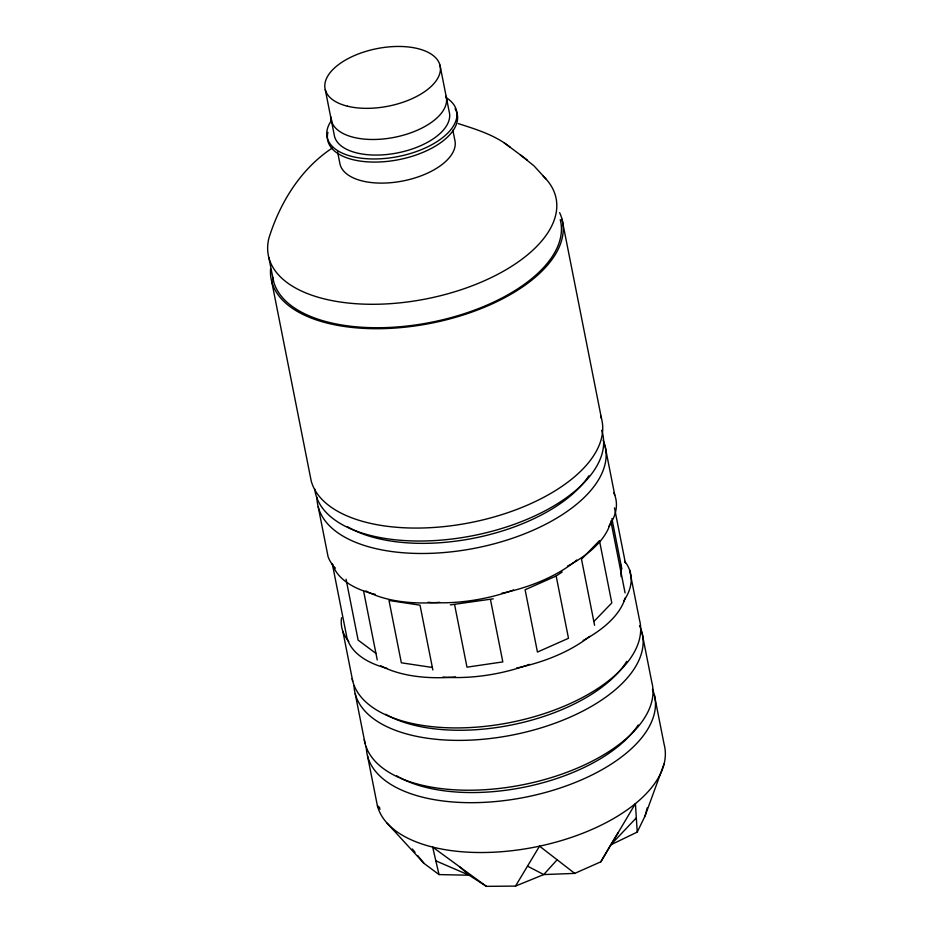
<?xml version="1.0" encoding="UTF-8"?>
<svg xmlns="http://www.w3.org/2000/svg" width="933" height="933" viewBox="0 0 933 933"><rect width="100%" height="100%" fill="white"/><g stroke="black" fill="none" stroke-linecap="round" stroke-linejoin="round"><path stroke-width="1.4" d="M621.11 576.652L621.133 565.305M459.537 866.722L469.124 875.224L486.396 886.35L515.494 886.093L543.741 874.571L574.728 873.393L600.829 861.812L610.695 844.878L637.239 832.084L645.065 815.967L647.257 807.71M645.065 815.967L664.109 763.847M600.829 861.812L635.408 803.628L637.239 832.084M515.494 886.093L539.531 846.161A146.668 73.334 -11.2 0 0 664.133 744.417L654.266 694.584M618.124 832.726L610.695 844.878L636.329 817.856M557.129 859.783L543.741 874.571L527.507 866.127M593.855 621.53L611.803 602.928L599.464 540.627L581.516 559.229L594.589 625.262M332.335 148.009C300.741 168.826 279.935 202.589 268.891 238.218A146.668 73.334 -11.2 0 0 434.265 297.195A146.668 73.334 -11.2 0 0 543.169 176.115M556.161 575.988L568.489 638.289L537.443 652.062L525.104 589.761L556.161 575.988L562.191 571.999M450.312 604.899L493.254 598.823M387.16 823.221L423.979 863.363L439.023 874.583L469.124 875.224L435.851 860.844M432.364 667.468L401.342 662.803L389.003 600.502L420.025 605.167L432.854 669.964M458.255 123.599C476.425 129.43 495.388 135.145 510.409 147.437M379.708 807.546L377.422 805.89L367.555 756.045M486.396 886.35L432.667 847.094L439.023 874.583M520.182 154.761L533.968 165.841L545.84 178.844M504.088 142.761L527.297 160.044M376.022 653.473L358.12 640.12L346.073 579.241M574.728 873.393L539.531 846.161A146.668 73.334 -11.2 0 1 377.422 805.89L380.104 809.203M412.339 848.995L415.033 852.307M417.716 855.631L423.979 863.363M562.028 219.232L601.505 418.602M604.922 445.379L614.789 495.225M629.6 569.981L639.467 619.815A146.668 73.334 -11.2 0 1 512.194 722.119A146.668 73.334 -11.2 0 1 352.149 678.629M641.927 632.282L651.794 682.116A146.668 73.334 -11.2 0 1 523.191 784.688A146.668 73.334 -11.2 0 1 364.267 739.577M614.474 507.867L625.367 562.879A26.194 13.097 -11.2 0 0 624.725 561.316A110.106 55.059 -11.2 0 1 624.667 599.499A110.106 55.059 -11.2 0 1 587.51 638.02A110.106 55.059 -11.2 0 1 523.226 666.535A110.106 55.059 -11.2 0 1 449.03 677.416A110.106 55.059 -11.2 0 1 384.793 667.748A110.106 55.059 -11.2 0 1 347.752 640.108A110.106 55.059 -11.2 0 1 341.56 617.716M611.885 518.573L621.868 569.037M610.835 520.999L625.087 592.945M439.956 65.1L449.216 111.832A58.662 29.331 -11.2 0 1 399.371 152.522A58.662 29.331 -11.2 0 1 334.527 136.416L325.279 89.685M452.843 130.165L454.768 139.857A58.662 29.331 -11.2 0 1 404.922 180.559A58.662 29.331 -11.2 0 1 340.079 164.453L337.606 151.986M490.478 599.616L502.817 661.905L466.978 667.165L454.639 604.864M363.555 590.822L377.247 659.946M268.867 257.648L273.509 281.09M318.211 506.852L328.078 556.686A110.106 55.059 -11.2 0 0 332.941 565.351A110.106 55.059 -11.2 0 0 369.993 592.98A110.106 55.059 -11.2 0 0 434.218 602.66A110.106 55.059 -11.2 0 0 508.427 591.779A110.106 55.059 -11.2 0 0 572.71 563.252A110.106 55.059 -11.2 0 0 609.867 524.743A110.106 55.059 -11.2 0 0 613.727 492.659M342.877 631.443L352.744 681.288M355.216 693.744L365.083 743.589M271.701 281.474L311.179 480.845A148.522 74.255 -11.2 0 0 478.023 521.034A148.522 74.255 -11.2 0 0 600.7 415.955M652.47 689.382A146.668 73.334 -11.2 0 1 525.617 797.155A146.668 73.334 -11.2 0 1 366.331 746.517M638.219 724.988A139.274 69.637 -11.2 0 1 529.839 785.994A139.274 69.637 -11.2 0 1 400.689 778.075M399.347 777.352A139.274 69.637 -11.2 0 1 396.747 775.859M639.56 625.798A146.668 73.334 -11.2 0 1 515.984 734.306A146.668 73.334 -11.2 0 1 354.015 685.615M626.708 661.415A139.274 69.637 -11.2 0 1 516.485 723.926A139.274 69.637 -11.2 0 1 385.702 714.316M348.802 641.566A26.194 13.097 -11.2 0 1 347.099 638.545L332.3 563.789A26.194 13.097 -11.2 0 0 335.437 568.115M625.32 597.738A26.194 13.097 -11.2 0 1 623.606 601.272M589.691 636.423A26.194 13.097 -11.2 0 1 583.242 640.423M529.314 664.354A26.194 13.097 -11.2 0 1 516.695 667.946M455.549 676.915A26.194 13.097 -11.2 0 1 442.942 677.02M387.277 668.506A26.194 13.097 -11.2 0 1 380.781 665.649M513.547 590.006A26.194 13.097 -11.2 0 1 501.896 593.19M375.206 594.286A26.194 13.097 -11.2 0 1 365.981 590.892M439.653 602.298A26.194 13.097 -11.2 0 1 428.13 602.263M576.734 559.987A26.194 13.097 -11.2 0 1 567.497 566.086M610.509 522.981A26.194 13.097 -11.2 0 1 608.806 526.504M603.126 440.178A146.668 73.334 -11.2 0 1 476.273 547.963A146.668 73.334 -11.2 0 1 316.987 497.312M588.875 475.795A139.274 69.637 -11.2 0 1 477.183 537.513A139.274 69.637 -11.2 0 1 347.403 526.667M601.657 430.3A146.668 73.334 -11.2 0 1 475.165 535.227A146.668 73.334 -11.2 0 1 314.748 489.02M560.22 219.628A146.668 73.334 -11.2 0 1 431.617 322.2A146.668 73.334 -11.2 0 1 272.681 277.078M455.071 108.776A66.068 33.028 -11.2 0 1 397.306 159.94A66.068 33.028 -11.2 0 1 327.926 132.323M446.032 97.557A66.068 33.028 -11.2 0 1 398.204 156.534A66.068 33.028 -11.2 0 1 331.728 120.112M446.126 96.251A58.662 29.331 -11.2 0 1 392.525 137.687A58.662 29.331 -11.2 0 1 330.958 117.022M559.625 212.677A148.522 74.255 -11.2 0 1 430.393 323.378A148.522 74.255 -11.2 0 1 270.57 268.984M347.379 106.175A58.662 29.331 -11.2 0 0 439.944 72.867A58.662 29.331 -11.2 0 0 360.535 53.146A58.662 29.331 -11.2 0 0 347.379 106.175"/></g></svg>
